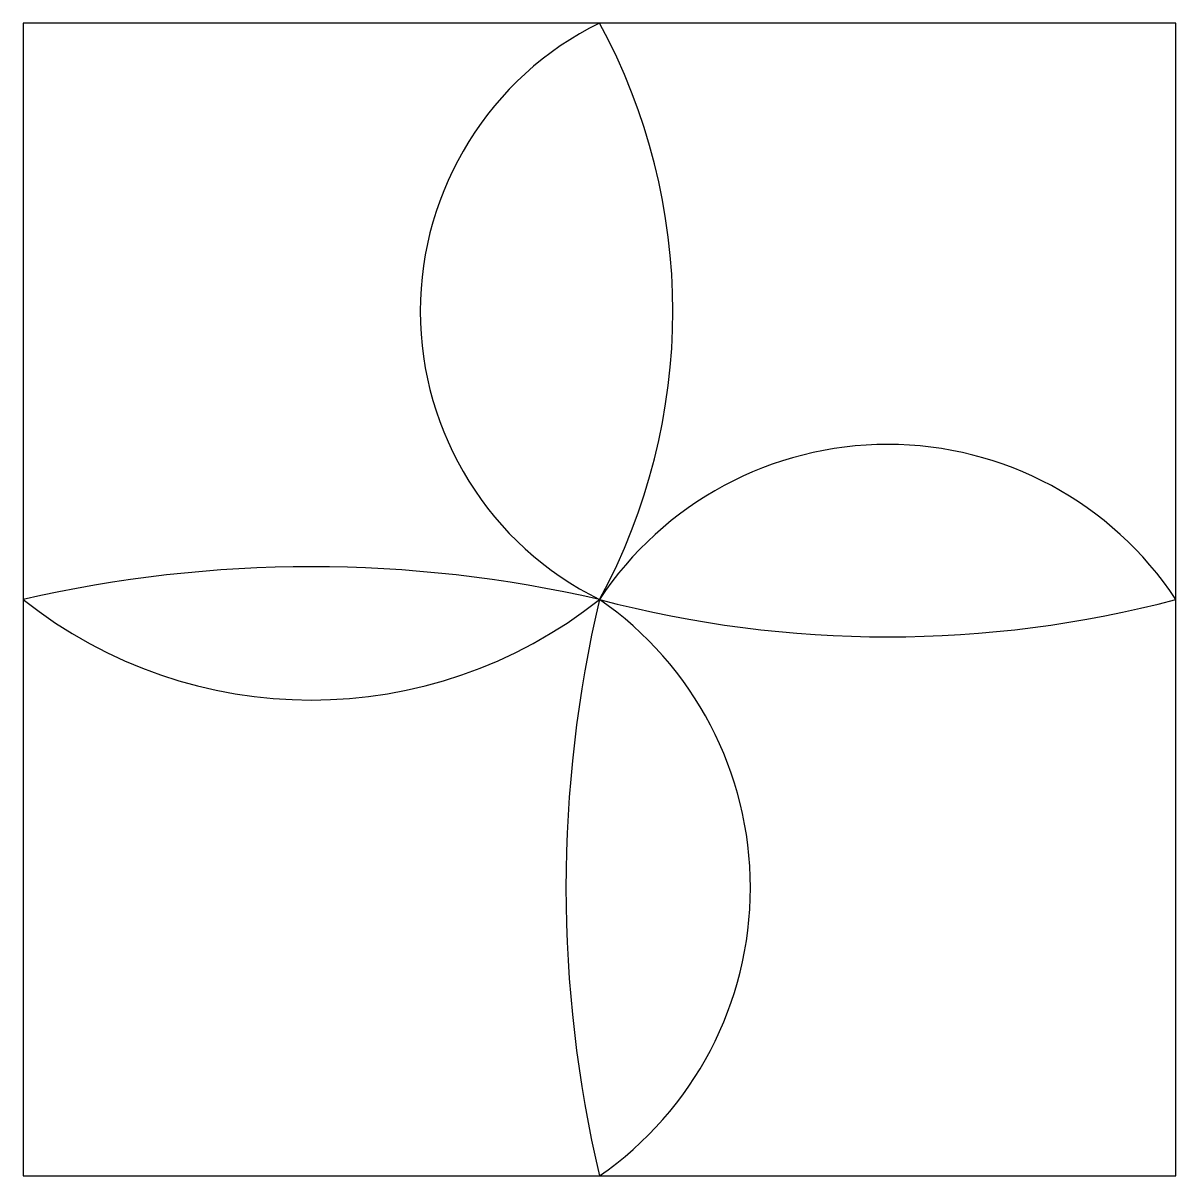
# Model space of a CAD drawing. Header units: feet. Extents: x 0 to 100, y 0 to 100.
import ezdxf

# ---------------------------------------------------------------- set-up
doc = ezdxf.new("R2010")
doc.units = ezdxf.units.FT
doc.header["$MEASUREMENT"] = 0

msp = doc.modelspace()

# ---------------------------------------------------------------- linework, layer by layer
for p, q in [((100, 100), (0, 100)), ((0, 100), (0, 0)), ((100, 0), (100, 100)), ((0, 0), (100, 0))]:
    msp.add_line(p, q)
for centre, radius, start, end in [((62.32, 75), 27.87, 116.228, 243.772), ((4.03, 75), 52.33, 331.4637, 28.5363), ((75, 33.48), 29.97, 33.4603, 146.5397), ((25, -58.71), 111.55, 77.0487, 102.9513), ((32.67, 25), 30.42, 304.7236, 55.2764), ((25, 81.47), 40.19, 231.5336, 308.4664), ((155.92, 25), 108.83, 166.7201, 193.2799), ((75, 145.01), 98.25, 255.2583, 284.7417)]:
    msp.add_arc(centre, radius, start, end)

doc.saveas('drawing.dxf')
